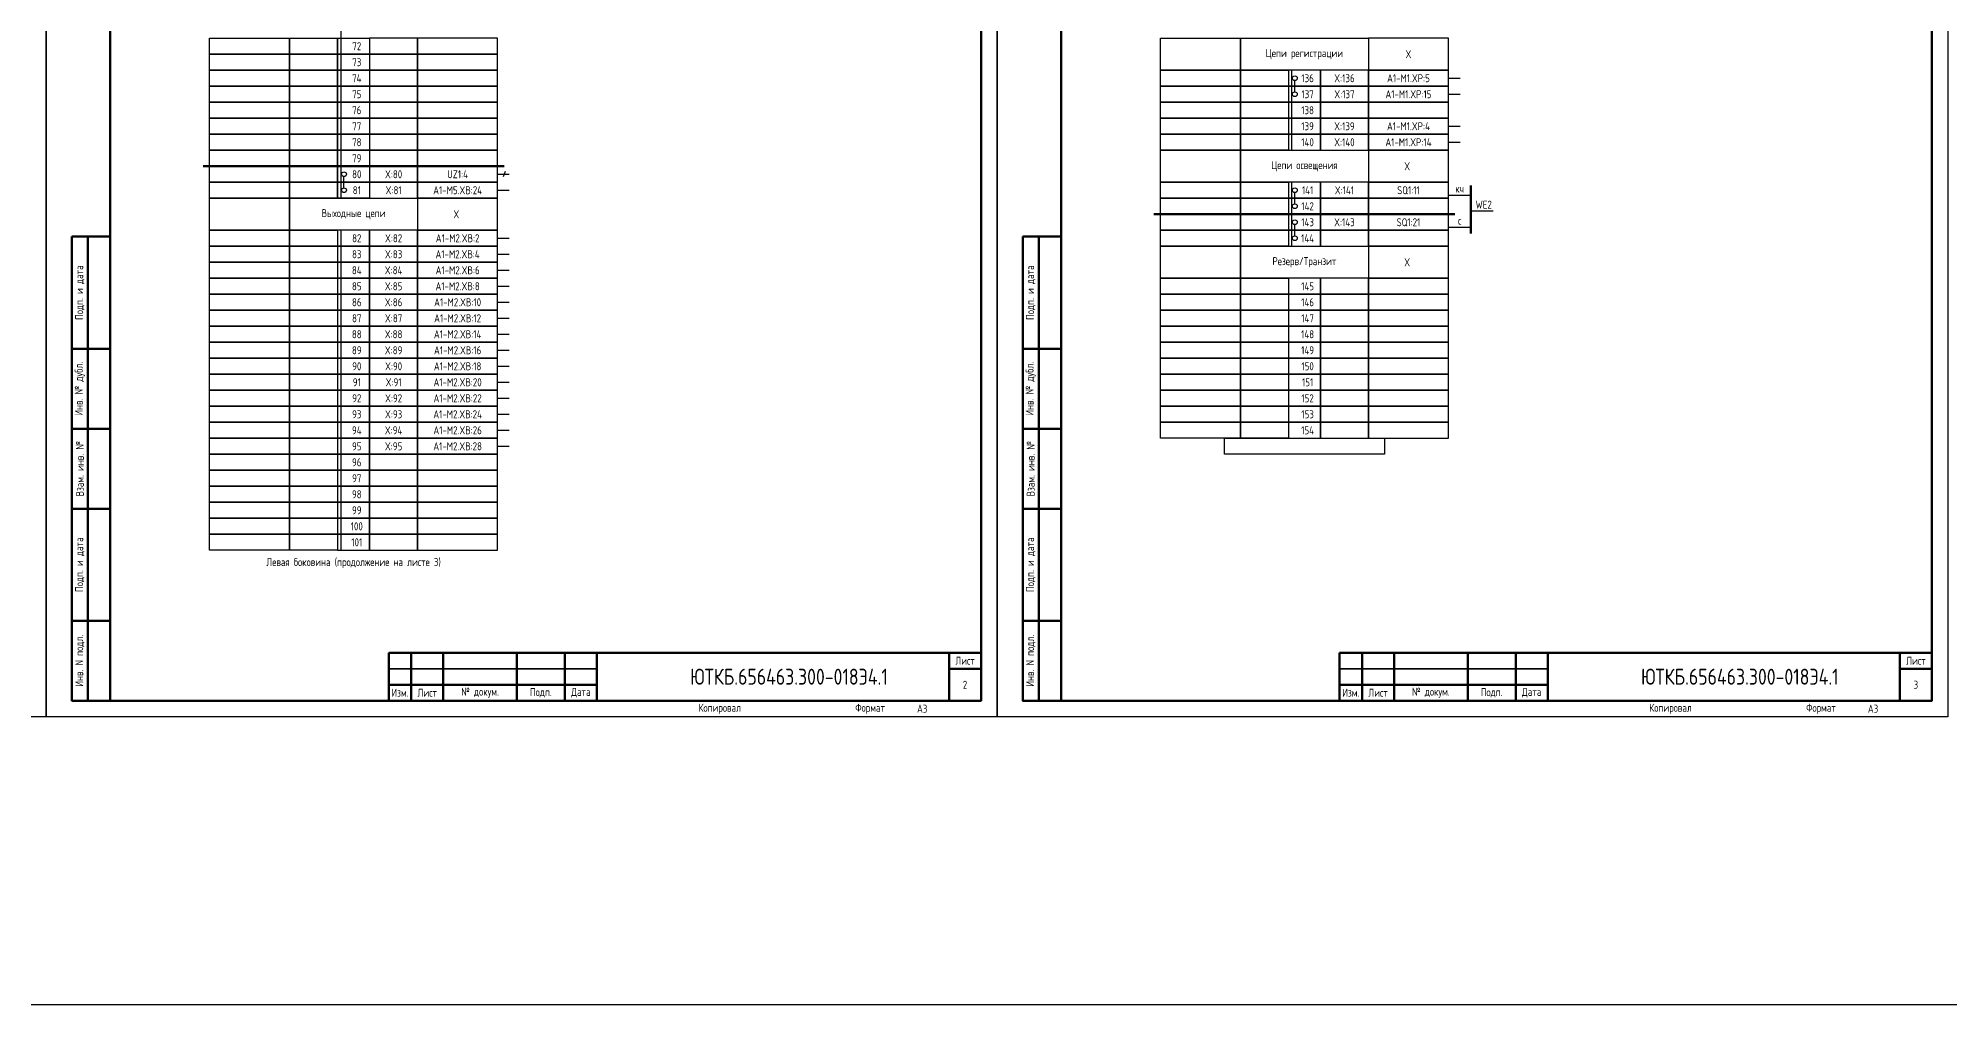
# Model space of a CAD drawing. Header units: millimetres. Extents: x -1036 to 2871, y -90 to 586.
# Drawn here: x 1974 to 2572, y -90 to 212 of the extents above; entities that cross this region are included whole.
import ezdxf

# ---------------------------------------------------------------- set-up
doc = ezdxf.new("R2010")
doc.units = ezdxf.units.MM
doc.styles.add('Gost_type_A', font='GOST_A.TTF')

# ---------------------------------------------------------------- blocks, each defined once
blk = doc.blocks.new('Штамп левый нижний')
at = {"lineweight": 50}
for points in [[(-12, 145), (-7, 145), (-7, 110), (-12, 110)], [(-7, 145), (0, 145), (0, 110), (-7, 110)], [(-12, 110), (-7, 110), (-7, 85), (-12, 85)], [(-7, 110), (0, 110), (0, 85), (-7, 85)], [(-12, 85), (-7, 85), (-7, 60), (-12, 60)], [(-7, 85), (0, 85), (0, 60), (-7, 60)], [(-12, 60), (-7, 60), (-7, 25), (-12, 25)], [(-7, 60), (0, 60), (0, 25), (-7, 25)], [(-12, 25), (-7, 25), (-7, 0), (-12, 0)], [(-7, 25), (0, 25), (0, 0), (-7, 0)]]:
    blk.add_lwpolyline(points, close=True, dxfattribs=at)
at = {"char_height": 2.5, "attachment_point": 5, "rotation": 90, "style": 'Gost_type_A'}
for s, insert, width in [('Подп. и дата', (-9.5, 127.5), 35), ('Инв. № дубл.', (-9.5, 97.5), 25), ('Взам. инв. №', (-9.5, 72.5), 25), ('Подп. и дата', (-9.5, 42.5), 35), ('Инв. N подл.', (-9.5, 12.5), 25)]:
    blk.add_mtext(s, dxfattribs=dict(at, insert=insert, width=width))
blk = doc.blocks.new('Штамп малый нижний')
at = {"lineweight": 50}
for points in [[(-185, 15), (-178, 15), (-178, 5), (-185, 5)], [(-178, 15), (-168, 15), (-168, 5), (-178, 5)], [(-168, 15), (-145, 15), (-145, 5), (-168, 5)], [(-145, 15), (-130, 15), (-130, 5), (-145, 5)], [(-130, 15), (-120, 15), (-120, 5), (-130, 5)], [(-120, 15), (-10, 15), (-10, 0), (-120, 0)], [(-10, 15), (0, 15), (0, 10), (-10, 10)], [(-10, 10), (0, 10), (0, 0), (-10, 0)], [(-185, 5), (-178, 5), (-178, 0), (-185, 0)], [(-178, 5), (-168, 5), (-168, 0), (-178, 0)], [(-168, 5), (-145, 5), (-145, 0), (-168, 0)], [(-145, 5), (-130, 5), (-130, 0), (-145, 0)], [(-130, 5), (-120, 5), (-120, 0), (-130, 0)]]:
    blk.add_lwpolyline(points, close=True, dxfattribs=at)
for points in [[(-185, 15), (-178, 15), (-178, 10), (-185, 10)], [(-178, 15), (-168, 15), (-168, 10), (-178, 10)], [(-168, 15), (-145, 15), (-145, 10), (-168, 10)], [(-145, 15), (-130, 15), (-130, 10), (-145, 10)], [(-130, 15), (-120, 15), (-120, 10), (-130, 10)], [(-185, 10), (-178, 10), (-178, 5), (-185, 5)], [(-178, 10), (-168, 10), (-168, 5), (-178, 5)], [(-168, 10), (-145, 10), (-145, 5), (-168, 5)], [(-145, 10), (-130, 10), (-130, 5), (-145, 5)], [(-130, 10), (-120, 10), (-120, 5), (-130, 5)]]:
    blk.add_lwpolyline(points, close=True)
at = {"char_height": 2.5, "style": 'Gost_type_A'}
for s, insert, width, attachment_point in [('Лист', (-5, 12.5), 10, 5), ('Изм.', (-181.5, 2.5), 7, 5), ('Лист', (-173, 2.5), 10, 5), ('№ докум.', (-156.5, 2.5), 23, 5), ('Подп.', (-137.5, 2.5), 15, 5), ('Дата', (-125, 2.5), 10, 5), ('Копировал', (-75, -2.53), 13.1202, 6), ('Формат', (-30, -2.53), 13.1202, 6)]:
    blk.add_mtext(s, dxfattribs=dict(at, insert=insert, width=width, attachment_point=attachment_point))

msp = doc.modelspace()

# ---------------------------------------------------------------- linework, layer by layer
for p, q in [((2069, 282), (2069, 162)), ((2366, 202), (2366, 177)), ((2367, 195.25), (2367, 198.75)), ((2415, 199.5), (2418.62, 199.5)), ((2415, 194.5), (2418.62, 194.5)), ((2415, 184.5), (2418.62, 184.5)), ((2415, 179.5), (2418.62, 179.5)), ((2070, 165.25), (2070, 168.75)), ((2118, 169.5), (2121.62, 169.5)), ((2120.33, 170.31), (2119.75, 168.69)), ((2118, 164.5), (2121.62, 164.5)), ((2366, 167), (2366, 157)), ((2367, 160.25), (2367, 163.75)), ((2415, 163), (2422, 163)), ((2366, 157), (2366, 147)), ((2429, 158), (2422, 158)), ((2069, 152), (2069, 52)), ((2118, 149.5), (2121.62, 149.5)), ((2367, 150.25), (2367, 153.75)), ((2415, 153), (2422, 153)), ((2118, 144.5), (2121.62, 144.5)), ((2118, 139.5), (2121.62, 139.5)), ((2118, 134.5), (2121.62, 134.5)), ((2118, 129.5), (2121.62, 129.5)), ((2118, 124.5), (2121.62, 124.5)), ((2118, 119.5), (2121.62, 119.5)), ((2118, 114.5), (2121.62, 114.5)), ((2118, 109.5), (2121.62, 109.5)), ((2118, 104.5), (2121.62, 104.5)), ((2118, 99.5), (2121.62, 99.5)), ((2118, 94.5), (2121.62, 94.5)), ((2118, 89.5), (2121.62, 89.5)), ((2118, 84.5), (2121.62, 84.5))]:
    msp.add_line(p, q)
at = {"lineweight": 50}
for p, q in [((2026, 172), (2120, 172)), ((2422, 151), (2422, 166)), ((2323, 157), (2417, 157))]:
    msp.add_line(p, q, dxfattribs=at)
for points in [[(-1036, 586), (2871, 586), (2871, -90), (-1036, -90)], [(1977, 420), (1977, 0), (1680, 0), (1680, 420)], [(2274, 420), (2274, 0), (1977, 0), (1977, 420)], [(2571, 420), (2571, 0), (2274, 0), (2274, 420)], [(2028, 212), (2053, 212), (2053, 207), (2028, 207)], [(2053, 212), (2068, 212), (2068, 207), (2053, 207)], [(2068, 212), (2078, 212), (2078, 207), (2068, 207)], [(2093, 212), (2078, 212), (2078, 207), (2093, 207)], [(2118, 212), (2093, 212), (2093, 207), (2118, 207)], [(2325, 212), (2350, 212), (2350, 202), (2325, 202)], [(2350, 212), (2390, 212), (2390, 202), (2350, 202)], [(2415, 212), (2390, 212), (2390, 202), (2415, 202)], [(2028, 207), (2053, 207), (2053, 202), (2028, 202)], [(2053, 207), (2068, 207), (2068, 202), (2053, 202)], [(2068, 207), (2078, 207), (2078, 202), (2068, 202)], [(2093, 207), (2078, 207), (2078, 202), (2093, 202)], [(2118, 207), (2093, 207), (2093, 202), (2118, 202)], [(2028, 202), (2053, 202), (2053, 197), (2028, 197)], [(2053, 202), (2068, 202), (2068, 197), (2053, 197)], [(2068, 202), (2078, 202), (2078, 197), (2068, 197)], [(2093, 202), (2078, 202), (2078, 197), (2093, 197)], [(2118, 202), (2093, 202), (2093, 197), (2118, 197)], [(2325, 202), (2350, 202), (2350, 197), (2325, 197)], [(2350, 202), (2365, 202), (2365, 197), (2350, 197)], [(2375, 202), (2365, 202), (2365, 197), (2375, 197)], [(2390, 202), (2375, 202), (2375, 197), (2390, 197)], [(2415, 202), (2390, 202), (2390, 197), (2415, 197)], [(2028, 197), (2053, 197), (2053, 192), (2028, 192)], [(2028, 192), (2053, 192), (2053, 187), (2028, 187)], [(2053, 197), (2068, 197), (2068, 192), (2053, 192)], [(2053, 192), (2068, 192), (2068, 187), (2053, 187)], [(2068, 197), (2078, 197), (2078, 192), (2068, 192)], [(2068, 192), (2078, 192), (2078, 187), (2068, 187)], [(2093, 197), (2078, 197), (2078, 192), (2093, 192)], [(2093, 192), (2078, 192), (2078, 187), (2093, 187)], [(2118, 197), (2093, 197), (2093, 192), (2118, 192)], [(2118, 192), (2093, 192), (2093, 187), (2118, 187)], [(2325, 197), (2350, 197), (2350, 192), (2325, 192)], [(2325, 192), (2350, 192), (2350, 187), (2325, 187)], [(2350, 197), (2365, 197), (2365, 192), (2350, 192)], [(2350, 192), (2365, 192), (2365, 187), (2350, 187)], [(2375, 197), (2365, 197), (2365, 192), (2375, 192)], [(2375, 192), (2365, 192), (2365, 187), (2375, 187)], [(2390, 197), (2375, 197), (2375, 192), (2390, 192)], [(2390, 192), (2375, 192), (2375, 187), (2390, 187)], [(2415, 197), (2390, 197), (2390, 192), (2415, 192)], [(2415, 192), (2390, 192), (2390, 187), (2415, 187)], [(2028, 187), (2053, 187), (2053, 182), (2028, 182)], [(2053, 187), (2068, 187), (2068, 182), (2053, 182)], [(2068, 187), (2078, 187), (2078, 182), (2068, 182)], [(2093, 187), (2078, 187), (2078, 182), (2093, 182)], [(2118, 187), (2093, 187), (2093, 182), (2118, 182)], [(2325, 187), (2350, 187), (2350, 182), (2325, 182)], [(2350, 187), (2365, 187), (2365, 182), (2350, 182)], [(2375, 187), (2365, 187), (2365, 182), (2375, 182)], [(2390, 187), (2375, 187), (2375, 182), (2390, 182)], [(2415, 187), (2390, 187), (2390, 182), (2415, 182)], [(2028, 182), (2053, 182), (2053, 177), (2028, 177)], [(2053, 182), (2068, 182), (2068, 177), (2053, 177)], [(2068, 182), (2078, 182), (2078, 177), (2068, 177)], [(2093, 182), (2078, 182), (2078, 177), (2093, 177)], [(2118, 182), (2093, 182), (2093, 177), (2118, 177)], [(2325, 182), (2350, 182), (2350, 177), (2325, 177)], [(2350, 182), (2365, 182), (2365, 177), (2350, 177)], [(2375, 182), (2365, 182), (2365, 177), (2375, 177)], [(2390, 182), (2375, 182), (2375, 177), (2390, 177)], [(2415, 182), (2390, 182), (2390, 177), (2415, 177)], [(2028, 177), (2053, 177), (2053, 172), (2028, 172)], [(2053, 177), (2068, 177), (2068, 172), (2053, 172)], [(2068, 177), (2078, 177), (2078, 172), (2068, 172)], [(2093, 177), (2078, 177), (2078, 172), (2093, 172)], [(2118, 177), (2093, 177), (2093, 172), (2118, 172)], [(2325, 177), (2350, 177), (2350, 167), (2325, 167)], [(2350, 177), (2390, 177), (2390, 167), (2350, 167)], [(2415, 177), (2390, 177), (2390, 167), (2415, 167)], [(2028, 172), (2053, 172), (2053, 167), (2028, 167)], [(2053, 172), (2068, 172), (2068, 167), (2053, 167)], [(2068, 172), (2078, 172), (2078, 167), (2068, 167)], [(2093, 172), (2078, 172), (2078, 167), (2093, 167)], [(2118, 172), (2093, 172), (2093, 167), (2118, 167)], [(2028, 167), (2053, 167), (2053, 162), (2028, 162)], [(2028, 162), (2053, 162), (2053, 152), (2028, 152)], [(2053, 167), (2068, 167), (2068, 162), (2053, 162)], [(2053, 162), (2093, 162), (2093, 152), (2053, 152)], [(2068, 167), (2078, 167), (2078, 162), (2068, 162)], [(2093, 167), (2078, 167), (2078, 162), (2093, 162)], [(2118, 167), (2093, 167), (2093, 162), (2118, 162)], [(2118, 162), (2093, 162), (2093, 152), (2118, 152)], [(2325, 167), (2350, 167), (2350, 162), (2325, 162)], [(2325, 162), (2350, 162), (2350, 157), (2325, 157)], [(2350, 167), (2365, 167), (2365, 162), (2350, 162)], [(2350, 162), (2365, 162), (2365, 157), (2350, 157)], [(2375, 167), (2365, 167), (2365, 162), (2375, 162)], [(2375, 162), (2365, 162), (2365, 157), (2375, 157)], [(2390, 167), (2375, 167), (2375, 162), (2390, 162)], [(2390, 162), (2375, 162), (2375, 157), (2390, 157)], [(2415, 167), (2390, 167), (2390, 162), (2415, 162)], [(2415, 162), (2390, 162), (2390, 157), (2415, 157)], [(2325, 157), (2350, 157), (2350, 152), (2325, 152)], [(2350, 157), (2365, 157), (2365, 152), (2350, 152)], [(2375, 157), (2365, 157), (2365, 152), (2375, 152)], [(2390, 157), (2375, 157), (2375, 152), (2390, 152)], [(2415, 157), (2390, 157), (2390, 152), (2415, 152)], [(2028, 152), (2053, 152), (2053, 147), (2028, 147)], [(2053, 152), (2068, 152), (2068, 147), (2053, 147)], [(2078, 152), (2068, 152), (2068, 147), (2078, 147)], [(2093, 152), (2078, 152), (2078, 147), (2093, 147)], [(2118, 152), (2093, 152), (2093, 147), (2118, 147)], [(2325, 152), (2350, 152), (2350, 147), (2325, 147)], [(2350, 152), (2365, 152), (2365, 147), (2350, 147)], [(2375, 152), (2365, 152), (2365, 147), (2375, 147)], [(2390, 152), (2375, 152), (2375, 147), (2390, 147)], [(2415, 152), (2390, 152), (2390, 147), (2415, 147)], [(2028, 147), (2053, 147), (2053, 142), (2028, 142)], [(2053, 147), (2068, 147), (2068, 142), (2053, 142)], [(2078, 147), (2068, 147), (2068, 142), (2078, 142)], [(2093, 147), (2078, 147), (2078, 142), (2093, 142)], [(2118, 147), (2093, 147), (2093, 142), (2118, 142)], [(2325, 147), (2350, 147), (2350, 137), (2325, 137)], [(2350, 147), (2390, 147), (2390, 137), (2350, 137)], [(2415, 147), (2390, 147), (2390, 137), (2415, 137)], [(2028, 142), (2053, 142), (2053, 137), (2028, 137)], [(2053, 142), (2068, 142), (2068, 137), (2053, 137)], [(2078, 142), (2068, 142), (2068, 137), (2078, 137)], [(2093, 142), (2078, 142), (2078, 137), (2093, 137)], [(2118, 142), (2093, 142), (2093, 137), (2118, 137)], [(2028, 137), (2053, 137), (2053, 132), (2028, 132)], [(2028, 132), (2053, 132), (2053, 127), (2028, 127)], [(2053, 137), (2068, 137), (2068, 132), (2053, 132)], [(2053, 132), (2068, 132), (2068, 127), (2053, 127)], [(2078, 137), (2068, 137), (2068, 132), (2078, 132)], [(2078, 132), (2068, 132), (2068, 127), (2078, 127)], [(2093, 137), (2078, 137), (2078, 132), (2093, 132)], [(2093, 132), (2078, 132), (2078, 127), (2093, 127)], [(2118, 137), (2093, 137), (2093, 132), (2118, 132)], [(2118, 132), (2093, 132), (2093, 127), (2118, 127)], [(2325, 137), (2350, 137), (2350, 132), (2325, 132)], [(2325, 132), (2350, 132), (2350, 127), (2325, 127)], [(2350, 137), (2365, 137), (2365, 132), (2350, 132)], [(2350, 132), (2365, 132), (2365, 127), (2350, 127)], [(2375, 137), (2365, 137), (2365, 132), (2375, 132)], [(2375, 132), (2365, 132), (2365, 127), (2375, 127)], [(2390, 137), (2375, 137), (2375, 132), (2390, 132)], [(2390, 132), (2375, 132), (2375, 127), (2390, 127)], [(2415, 137), (2390, 137), (2390, 132), (2415, 132)], [(2415, 132), (2390, 132), (2390, 127), (2415, 127)], [(2028, 127), (2053, 127), (2053, 122), (2028, 122)], [(2053, 127), (2068, 127), (2068, 122), (2053, 122)], [(2078, 127), (2068, 127), (2068, 122), (2078, 122)], [(2093, 127), (2078, 127), (2078, 122), (2093, 122)], [(2118, 127), (2093, 127), (2093, 122), (2118, 122)], [(2325, 127), (2350, 127), (2350, 122), (2325, 122)], [(2350, 127), (2365, 127), (2365, 122), (2350, 122)], [(2375, 127), (2365, 127), (2365, 122), (2375, 122)], [(2390, 127), (2375, 127), (2375, 122), (2390, 122)], [(2415, 127), (2390, 127), (2390, 122), (2415, 122)], [(2028, 122), (2053, 122), (2053, 117), (2028, 117)], [(2053, 122), (2068, 122), (2068, 117), (2053, 117)], [(2078, 122), (2068, 122), (2068, 117), (2078, 117)], [(2093, 122), (2078, 122), (2078, 117), (2093, 117)], [(2118, 122), (2093, 122), (2093, 117), (2118, 117)], [(2325, 122), (2350, 122), (2350, 117), (2325, 117)], [(2350, 122), (2365, 122), (2365, 117), (2350, 117)], [(2375, 122), (2365, 122), (2365, 117), (2375, 117)], [(2390, 122), (2375, 122), (2375, 117), (2390, 117)], [(2415, 122), (2390, 122), (2390, 117), (2415, 117)], [(2028, 117), (2053, 117), (2053, 112), (2028, 112)], [(2053, 117), (2068, 117), (2068, 112), (2053, 112)], [(2078, 117), (2068, 117), (2068, 112), (2078, 112)], [(2093, 117), (2078, 117), (2078, 112), (2093, 112)], [(2118, 117), (2093, 117), (2093, 112), (2118, 112)], [(2325, 117), (2350, 117), (2350, 112), (2325, 112)], [(2350, 117), (2365, 117), (2365, 112), (2350, 112)], [(2375, 117), (2365, 117), (2365, 112), (2375, 112)], [(2390, 117), (2375, 117), (2375, 112), (2390, 112)], [(2415, 117), (2390, 117), (2390, 112), (2415, 112)], [(2028, 112), (2053, 112), (2053, 107), (2028, 107)], [(2053, 112), (2068, 112), (2068, 107), (2053, 107)], [(2078, 112), (2068, 112), (2068, 107), (2078, 107)], [(2093, 112), (2078, 112), (2078, 107), (2093, 107)], [(2118, 112), (2093, 112), (2093, 107), (2118, 107)], [(2325, 112), (2350, 112), (2350, 107), (2325, 107)], [(2350, 112), (2365, 112), (2365, 107), (2350, 107)], [(2375, 112), (2365, 112), (2365, 107), (2375, 107)], [(2390, 112), (2375, 112), (2375, 107), (2390, 107)], [(2415, 112), (2390, 112), (2390, 107), (2415, 107)], [(2028, 107), (2053, 107), (2053, 102), (2028, 102)], [(2028, 102), (2053, 102), (2053, 97), (2028, 97)], [(2053, 107), (2068, 107), (2068, 102), (2053, 102)], [(2053, 102), (2068, 102), (2068, 97), (2053, 97)], [(2078, 107), (2068, 107), (2068, 102), (2078, 102)], [(2078, 102), (2068, 102), (2068, 97), (2078, 97)], [(2093, 107), (2078, 107), (2078, 102), (2093, 102)], [(2093, 102), (2078, 102), (2078, 97), (2093, 97)], [(2118, 107), (2093, 107), (2093, 102), (2118, 102)], [(2118, 102), (2093, 102), (2093, 97), (2118, 97)], [(2325, 107), (2350, 107), (2350, 102), (2325, 102)], [(2325, 102), (2350, 102), (2350, 97), (2325, 97)], [(2350, 107), (2365, 107), (2365, 102), (2350, 102)], [(2350, 102), (2365, 102), (2365, 97), (2350, 97)], [(2375, 107), (2365, 107), (2365, 102), (2375, 102)], [(2375, 102), (2365, 102), (2365, 97), (2375, 97)], [(2390, 107), (2375, 107), (2375, 102), (2390, 102)], [(2390, 102), (2375, 102), (2375, 97), (2390, 97)], [(2415, 107), (2390, 107), (2390, 102), (2415, 102)], [(2415, 102), (2390, 102), (2390, 97), (2415, 97)], [(2028, 97), (2053, 97), (2053, 92), (2028, 92)], [(2053, 97), (2068, 97), (2068, 92), (2053, 92)], [(2078, 97), (2068, 97), (2068, 92), (2078, 92)], [(2093, 97), (2078, 97), (2078, 92), (2093, 92)], [(2118, 97), (2093, 97), (2093, 92), (2118, 92)], [(2325, 97), (2350, 97), (2350, 92), (2325, 92)], [(2350, 97), (2365, 97), (2365, 92), (2350, 92)], [(2375, 97), (2365, 97), (2365, 92), (2375, 92)], [(2390, 97), (2375, 97), (2375, 92), (2390, 92)], [(2415, 97), (2390, 97), (2390, 92), (2415, 92)], [(2028, 92), (2053, 92), (2053, 87), (2028, 87)], [(2053, 92), (2068, 92), (2068, 87), (2053, 87)], [(2078, 92), (2068, 92), (2068, 87), (2078, 87)], [(2093, 92), (2078, 92), (2078, 87), (2093, 87)], [(2118, 92), (2093, 92), (2093, 87), (2118, 87)], [(2325, 92), (2350, 92), (2350, 87), (2325, 87)], [(2350, 92), (2365, 92), (2365, 87), (2350, 87)], [(2375, 92), (2365, 92), (2365, 87), (2375, 87)], [(2390, 92), (2375, 92), (2375, 87), (2390, 87)], [(2415, 92), (2390, 92), (2390, 87), (2415, 87)], [(2028, 87), (2053, 87), (2053, 82), (2028, 82)], [(2053, 87), (2068, 87), (2068, 82), (2053, 82)], [(2078, 87), (2068, 87), (2068, 82), (2078, 82)], [(2093, 87), (2078, 87), (2078, 82), (2093, 82)], [(2118, 87), (2093, 87), (2093, 82), (2118, 82)], [(2345, 87), (2395, 87), (2395, 82), (2345, 82)], [(2028, 82), (2053, 82), (2053, 77), (2028, 77)], [(2053, 82), (2068, 82), (2068, 77), (2053, 77)], [(2078, 82), (2068, 82), (2068, 77), (2078, 77)], [(2093, 82), (2078, 82), (2078, 77), (2093, 77)], [(2118, 82), (2093, 82), (2093, 77), (2118, 77)], [(2028, 77), (2053, 77), (2053, 72), (2028, 72)], [(2028, 72), (2053, 72), (2053, 67), (2028, 67)], [(2053, 77), (2068, 77), (2068, 72), (2053, 72)], [(2053, 72), (2068, 72), (2068, 67), (2053, 67)], [(2078, 77), (2068, 77), (2068, 72), (2078, 72)], [(2078, 72), (2068, 72), (2068, 67), (2078, 67)], [(2093, 77), (2078, 77), (2078, 72), (2093, 72)], [(2093, 72), (2078, 72), (2078, 67), (2093, 67)], [(2118, 77), (2093, 77), (2093, 72), (2118, 72)], [(2118, 72), (2093, 72), (2093, 67), (2118, 67)], [(2028, 67), (2053, 67), (2053, 62), (2028, 62)], [(2053, 67), (2068, 67), (2068, 62), (2053, 62)], [(2078, 67), (2068, 67), (2068, 62), (2078, 62)], [(2093, 67), (2078, 67), (2078, 62), (2093, 62)], [(2118, 67), (2093, 67), (2093, 62), (2118, 62)], [(2028, 62), (2053, 62), (2053, 57), (2028, 57)], [(2053, 62), (2068, 62), (2068, 57), (2053, 57)], [(2078, 62), (2068, 62), (2068, 57), (2078, 57)], [(2093, 62), (2078, 62), (2078, 57), (2093, 57)], [(2118, 62), (2093, 62), (2093, 57), (2118, 57)], [(2028, 57), (2053, 57), (2053, 52), (2028, 52)], [(2053, 57), (2068, 57), (2068, 52), (2053, 52)], [(2078, 57), (2068, 57), (2068, 52), (2078, 52)], [(2093, 57), (2078, 57), (2078, 52), (2093, 52)], [(2118, 57), (2093, 57), (2093, 52), (2118, 52)]]:
    msp.add_lwpolyline(points, close=True)
for points in [[(2269, 415), (2269, 5), (1997, 5), (1997, 415)], [(2566, 415), (2566, 5), (2294, 5), (2294, 415)]]:
    msp.add_lwpolyline(points, close=True, dxfattribs=at)
for centre in [(2367, 199.5), (2367, 194.5), (2070, 169.5), (2070, 164.5), (2367, 164.5), (2367, 159.5), (2367, 154.5), (2367, 149.5)]:
    msp.add_circle(centre, 0.75)

# ---------------------------------------------------------------- block references
at = {"color": 1}
for p in [(1997, 5), (2294, 5)]:
    msp.add_blockref('Штамп левый нижний', p, dxfattribs=at)
for p in [(2269, 5), (2566, 5)]:
    msp.add_blockref('Штамп малый нижний', p)

# ---------------------------------------------------------------- texts
at = {"ltscale": 10, "char_height": 2.5, "attachment_point": 5, "style": 'Gost_type_A'}
for s, insert, width in [('72', (2074, 209.5), 8), ('73', (2074, 204.5), 8), ('74', (2074, 199.5), 8), ('136', (2371, 199.5), 8), ('X:136', (2382.5, 199.5), 15), ('75', (2074, 194.5), 8), ('137', (2371, 194.5), 8), ('X:137', (2382.5, 194.5), 15), ('76', (2074, 189.5), 8), ('77', (2074, 184.5), 8), ('138', (2371, 189.5), 8), ('139', (2371, 184.5), 8), ('X:139', (2382.5, 184.5), 15), ('78', (2074, 179.5), 8), ('140', (2371, 179.5), 8), ('X:140', (2382.5, 179.5), 15), ('79', (2074, 174.5), 8), ('80', (2074, 169.5), 8), ('X:80', (2085.5, 169.5), 15), ('81', (2074, 164.5), 8), ('X:81', (2085.5, 164.5), 15), ('141', (2371, 164.5), 8), ('X:141', (2382.5, 164.5), 15), ('143', (2371, 154.5), 8), ('142', (2371, 159.5), 8), ('X:143', (2382.5, 154.5), 15), ('82', (2074, 149.5), 8), ('X:82', (2085.5, 149.5), 15), ('144', (2371, 149.5), 8), ('83', (2074, 144.5), 8), ('X:83', (2085.5, 144.5), 15), ('84', (2074, 139.5), 8), ('X:84', (2085.5, 139.5), 15), ('85', (2074, 134.5), 8), ('X:85', (2085.5, 134.5), 15), ('145', (2371, 134.5), 8), ('86', (2074, 129.5), 8), ('87', (2074, 124.5), 8), ('X:86', (2085.5, 129.5), 15), ('X:87', (2085.5, 124.5), 15), ('146', (2371, 129.5), 8), ('147', (2371, 124.5), 8), ('88', (2074, 119.5), 8), ('X:88', (2085.5, 119.5), 15), ('148', (2371, 119.5), 8), ('89', (2074, 114.5), 8), ('X:89', (2085.5, 114.5), 15), ('149', (2371, 114.5), 8), ('90', (2074, 109.5), 8), ('X:90', (2085.5, 109.5), 15), ('150', (2371, 109.5), 8), ('91', (2074, 104.5), 8), ('X:91', (2085.5, 104.5), 15), ('151', (2371, 104.5), 8), ('93', (2074, 94.5), 8), ('92', (2074, 99.5), 8), ('X:93', (2085.5, 94.5), 15), ('X:92', (2085.5, 99.5), 15), ('153', (2371, 94.5), 8), ('152', (2371, 99.5), 8), ('94', (2074, 89.5), 8), ('X:94', (2085.5, 89.5), 15), ('154', (2371, 89.5), 8), ('95', (2074, 84.5), 8), ('X:95', (2085.5, 84.5), 15), ('96', (2074, 79.5), 8), ('97', (2074, 74.5), 8), ('98', (2074, 69.5), 8), ('99', (2074, 64.5), 8), ('100', (2074, 59.5), 8), ('101', (2074, 54.5), 8)]:
    msp.add_mtext(s, dxfattribs=dict(at, insert=insert, width=width))
at = {"style": 'Gost_type_A'}
for s, insert, char_height, width, attachment_point in [('Цепи регистрации', (2370, 207), 2.5, 40, 5), ('X', (2402.5, 207), 2.5, 25, 5), ('A1-M1.XP:5', (2402.5, 199.5), 2.5, 25, 5), ('A1-M1.XP:15', (2402.5, 194.5), 2.5, 25, 5), ('A1-M1.XP:4', (2402.5, 184.5), 2.5, 25, 5), ('A1-M1.XP:14', (2402.5, 179.5), 2.5, 25, 5), ('Цепи освещения', (2370, 172), 2.5, 40, 5), ('X', (2402.09, 172), 2.5, 25, 5), ('UZ1:4', (2105.5, 169.5), 2.5, 25, 5), ('A1-M5.XВ:24', (2105.5, 164.5), 2.5, 25, 5), ('SQ1:11', (2402.5, 164.5), 2.5, 25, 5), ('кч', (2418.5, 165), 2.5, 7, 5), ('WE2', (2426, 160), 2.5, 7, 5), ('Выходные цепи ', (2073, 157), 2.5, 40, 5), ('X', (2105.09, 157), 2.5, 25, 5), ('SQ1:21', (2402.5, 154.5), 2.5, 25, 5), ('с', (2418.5, 155), 2.5, 7, 5), ('A1-M2.XВ:2', (2105.5, 149.5), 2.5, 25, 5), ('A1-M2.XВ:4', (2105.5, 144.5), 2.5, 25, 5), ('Резерв/Транзит', (2370, 142), 2.5, 40, 5), ('A1-M2.XВ:6', (2105.5, 139.5), 2.5, 25, 5), ('X', (2402.09, 142), 2.5, 25, 5), ('A1-M2.XВ:8', (2105.5, 134.5), 2.5, 25, 5), ('A1-M2.XВ:10', (2105.5, 129.5), 2.5, 25, 5), ('A1-M2.XВ:12', (2105.5, 124.5), 2.5, 25, 5), ('A1-M2.XВ:14', (2105.5, 119.5), 2.5, 25, 5), ('A1-M2.XВ:16', (2105.5, 114.5), 2.5, 25, 5), ('A1-M2.XВ:18', (2105.5, 109.5), 2.5, 25, 5), ('A1-M2.XВ:20', (2105.5, 104.5), 2.5, 25, 5), ('A1-M2.XВ:24', (2105.5, 94.5), 2.5, 25, 5), ('A1-M2.XВ:22', (2105.5, 99.5), 2.5, 25, 5), ('A1-M2.XВ:26', (2105.5, 89.5), 2.5, 25, 5), ('A1-M2.XВ:28', (2105.5, 84.5), 2.5, 25, 5), ('Левая боковина (продолжение на листе 3)', (2073, 48), 2.5, 90, 5), ('ЮТКБ.656463.300-018Э4.1', (2209, 12.5), 5, 120, 5), ('ЮТКБ.656463.300-018Э4.1', (2506, 12.5), 5, 120, 5), ('2', (2264, 10), 2.5, 10, 5), ('3', (2561, 10), 2.5, 10, 5), ('A3', (2249, 2.5), 2.5, 20, 4), ('A3', (2249, 2.5), 2.5, 20, 4), ('A3', (2546, 2.5), 2.5, 20, 4), ('A3', (2546, 2.5), 2.5, 20, 4)]:
    msp.add_mtext(s, dxfattribs=dict(at, insert=insert, char_height=char_height, width=width, attachment_point=attachment_point))

doc.saveas('drawing.dxf')
